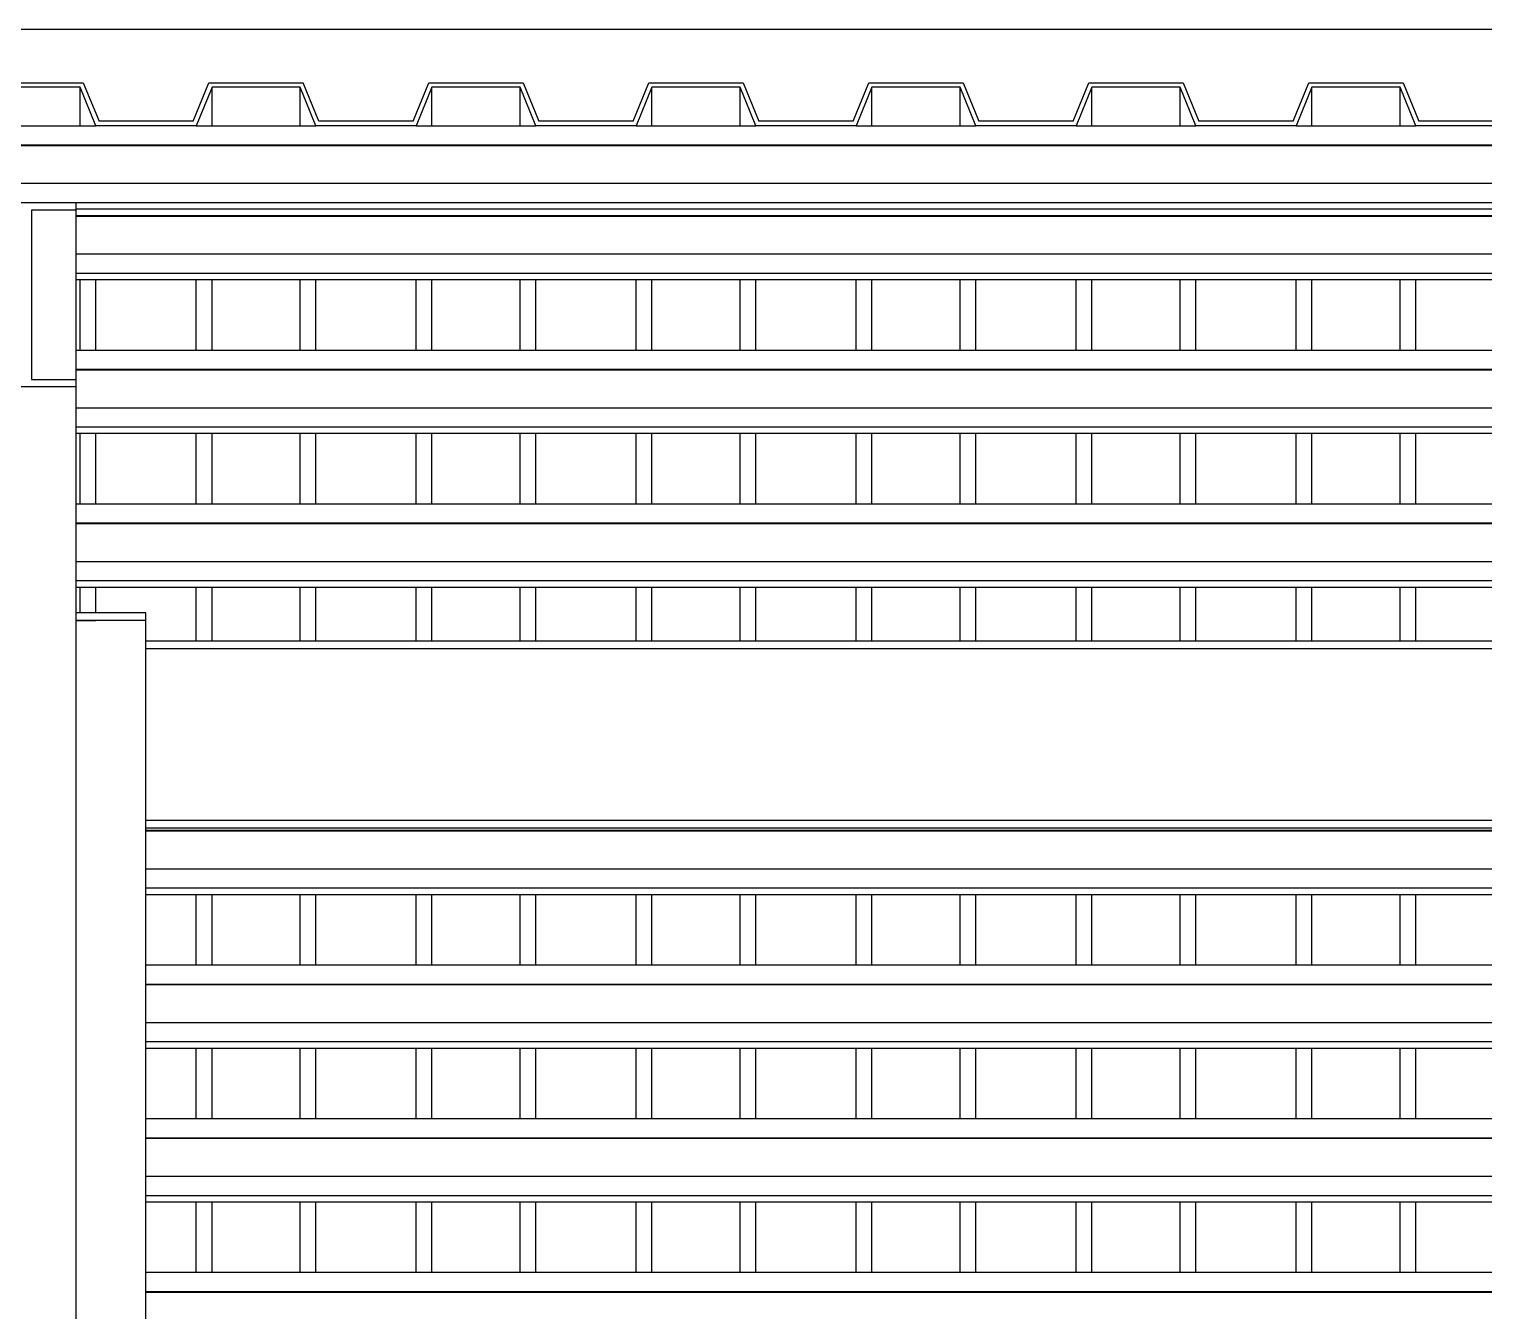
# Model space of a CAD drawing. Extents: x -101 to 101, y -14 to 18.
# Drawn here: x -66.402 to -64.535, y 10.823 to 12.469 of the extents above; entities that cross this region are included whole.
import ezdxf

# ---------------------------------------------------------------- set-up
doc = ezdxf.new("R2010")
doc.units = 0
doc.layers.get('0').update_dxf_attribs({"linetype": 'CONTINUOUS'})

msp = doc.modelspace()

# ---------------------------------------------------------------- linework, layer by layer
for p, q in [((-66.4638, 12.4686), (-63.7708, 12.4686)), ((-66.4537, 12.3995), (-66.3327, 12.3995)), ((-66.3366, 12.3939), (-66.4498, 12.3939)), ((-66.3366, 12.3446), (-66.3366, 12.3939)), ((-66.3164, 12.3446), (-66.3366, 12.3939)), ((-66.3327, 12.3995), (-66.3125, 12.3502)), ((-66.1915, 12.3502), (-66.1713, 12.3995)), ((-66.1674, 12.3939), (-66.1876, 12.3446)), ((-66.1713, 12.3995), (-66.0503, 12.3995)), ((-66.1674, 12.3446), (-66.1674, 12.3939)), ((-66.0542, 12.3939), (-66.1674, 12.3939)), ((-66.0542, 12.3446), (-66.0542, 12.3939)), ((-66.034, 12.3446), (-66.0542, 12.3939)), ((-66.0301, 12.3502), (-66.0503, 12.3995)), ((-65.9091, 12.3502), (-65.8889, 12.3995)), ((-65.885, 12.3939), (-65.9052, 12.3446)), ((-65.8889, 12.3995), (-65.7679, 12.3995)), ((-65.885, 12.3446), (-65.885, 12.3939)), ((-65.7718, 12.3939), (-65.885, 12.3939)), ((-65.7718, 12.3446), (-65.7718, 12.3939)), ((-65.7516, 12.3446), (-65.7718, 12.3939)), ((-65.7679, 12.3995), (-65.7477, 12.3502)), ((-65.6267, 12.3502), (-65.6065, 12.3995)), ((-65.6026, 12.3939), (-65.6228, 12.3446)), ((-65.6065, 12.3995), (-65.4855, 12.3995)), ((-65.6026, 12.3446), (-65.6026, 12.3939)), ((-65.4894, 12.3939), (-65.6026, 12.3939)), ((-65.4894, 12.3446), (-65.4894, 12.3939)), ((-65.4692, 12.3446), (-65.4894, 12.3939)), ((-65.4855, 12.3995), (-65.4653, 12.3502)), ((-65.3443, 12.3502), (-65.3241, 12.3995)), ((-65.3202, 12.3939), (-65.3404, 12.3446)), ((-65.3241, 12.3995), (-65.2031, 12.3995)), ((-65.3202, 12.3446), (-65.3202, 12.3939)), ((-65.207, 12.3939), (-65.3202, 12.3939)), ((-65.207, 12.3446), (-65.207, 12.3939)), ((-65.1868, 12.3446), (-65.207, 12.3939)), ((-65.2031, 12.3995), (-65.1829, 12.3502)), ((-65.0618, 12.3502), (-65.0417, 12.3995)), ((-65.0378, 12.3939), (-65.0579, 12.3446)), ((-65.0417, 12.3995), (-64.9206, 12.3995)), ((-65.0378, 12.3446), (-65.0378, 12.3939)), ((-64.9246, 12.3939), (-65.0378, 12.3939)), ((-64.9246, 12.3446), (-64.9246, 12.3939)), ((-64.9044, 12.3446), (-64.9246, 12.3939)), ((-64.9206, 12.3995), (-64.9005, 12.3502)), ((-64.7794, 12.3502), (-64.7593, 12.3995)), ((-64.7554, 12.3939), (-64.7755, 12.3446)), ((-64.7593, 12.3995), (-64.6382, 12.3995)), ((-64.7554, 12.3446), (-64.7554, 12.3939)), ((-64.6421, 12.3939), (-64.7554, 12.3939)), ((-64.6421, 12.3446), (-64.6421, 12.3939)), ((-64.622, 12.3446), (-64.6421, 12.3939)), ((-64.6382, 12.3995), (-64.6181, 12.3502)), ((-66.1915, 12.3502), (-66.3125, 12.3502)), ((-65.9091, 12.3502), (-66.0301, 12.3502)), ((-65.6267, 12.3502), (-65.7477, 12.3502)), ((-65.3443, 12.3502), (-65.4653, 12.3502)), ((-65.0618, 12.3502), (-65.1829, 12.3502)), ((-64.7794, 12.3502), (-64.9005, 12.3502)), ((-64.497, 12.3502), (-64.6181, 12.3502)), ((-66.4498, 12.3446), (-66.3366, 12.3446)), ((-66.3366, 12.3446), (-66.3164, 12.3446)), ((-66.1876, 12.3446), (-66.3164, 12.3446)), ((-66.1876, 12.3446), (-66.1674, 12.3446)), ((-66.1674, 12.3446), (-66.0542, 12.3446)), ((-66.0542, 12.3446), (-66.034, 12.3446)), ((-65.9052, 12.3446), (-66.034, 12.3446)), ((-65.9052, 12.3446), (-65.885, 12.3446)), ((-65.885, 12.3446), (-65.7718, 12.3446)), ((-65.7718, 12.3446), (-65.7516, 12.3446)), ((-65.6228, 12.3446), (-65.7516, 12.3446)), ((-65.6228, 12.3446), (-65.6026, 12.3446)), ((-65.6026, 12.3446), (-65.4894, 12.3446)), ((-65.4894, 12.3446), (-65.4692, 12.3446)), ((-65.3404, 12.3446), (-65.4692, 12.3446)), ((-65.3404, 12.3446), (-65.3202, 12.3446)), ((-65.3202, 12.3446), (-65.207, 12.3446)), ((-65.207, 12.3446), (-65.1868, 12.3446)), ((-65.0579, 12.3446), (-65.1868, 12.3446)), ((-65.0579, 12.3446), (-65.0378, 12.3446)), ((-65.0378, 12.3446), (-64.9246, 12.3446)), ((-64.9246, 12.3446), (-64.9044, 12.3446)), ((-64.7755, 12.3446), (-64.9044, 12.3446)), ((-64.7755, 12.3446), (-64.7554, 12.3446)), ((-64.7554, 12.3446), (-64.6421, 12.3446)), ((-64.6421, 12.3446), (-64.622, 12.3446)), ((-64.4931, 12.3446), (-64.622, 12.3446)), ((-69.1468, 12.3199), (-51.4623, 12.3199)), ((-69.1468, 12.3191), (-51.4623, 12.3191)), ((-69.1468, 12.2706), (-51.4623, 12.2706)), ((-66.4623, 12.2459), (-66.3423, 12.2459)), ((-66.3423, 12.2363), (-66.3992, 12.2363)), ((-66.3992, 12.2363), (-66.3992, 12.0189)), ((-66.3423, 12.2459), (-66.3423, 12.2377)), ((-66.3423, 12.2459), (-62.7123, 12.2459)), ((-66.3423, 12.2377), (-62.7123, 12.2377)), ((-66.3423, 12.2377), (-66.3423, 12.2363)), ((-66.3423, 12.2363), (-66.3423, 12.2292)), ((-66.3423, 12.2292), (-62.7123, 12.2292)), ((-66.3423, 12.2292), (-66.3423, 12.2284)), ((-66.3423, 12.2284), (-62.7123, 12.2284)), ((-66.3423, 12.2284), (-66.3423, 12.1799)), ((-66.3423, 12.1799), (-62.7123, 12.1799)), ((-66.3423, 12.1799), (-66.3423, 12.1552)), ((-66.3423, 12.1552), (-62.7123, 12.1552)), ((-66.3423, 12.1552), (-66.3423, 12.147)), ((-66.3423, 12.147), (-66.3366, 12.147)), ((-66.3423, 12.147), (-66.3423, 12.0566)), ((-66.3366, 12.0566), (-66.3366, 12.147)), ((-66.3366, 12.147), (-66.3164, 12.147)), ((-66.3164, 12.0566), (-66.3164, 12.147)), ((-66.3164, 12.147), (-66.1876, 12.147)), ((-66.1876, 12.0566), (-66.1876, 12.147)), ((-66.1876, 12.147), (-66.1674, 12.147)), ((-66.1674, 12.0566), (-66.1674, 12.147)), ((-66.1674, 12.147), (-66.0542, 12.147)), ((-66.0542, 12.0566), (-66.0542, 12.147)), ((-66.0542, 12.147), (-66.034, 12.147)), ((-66.034, 12.0566), (-66.034, 12.147)), ((-66.034, 12.147), (-65.9052, 12.147)), ((-65.9052, 12.0566), (-65.9052, 12.147)), ((-65.9052, 12.147), (-65.885, 12.147)), ((-65.885, 12.0566), (-65.885, 12.147)), ((-65.885, 12.147), (-65.7718, 12.147)), ((-65.7718, 12.0566), (-65.7718, 12.147)), ((-65.7718, 12.147), (-65.7516, 12.147)), ((-65.7516, 12.0566), (-65.7516, 12.147)), ((-65.7516, 12.147), (-65.6228, 12.147)), ((-65.6228, 12.0566), (-65.6228, 12.147)), ((-65.6228, 12.147), (-65.6026, 12.147)), ((-65.6026, 12.0566), (-65.6026, 12.147)), ((-65.6026, 12.147), (-65.4894, 12.147)), ((-65.4894, 12.0566), (-65.4894, 12.147)), ((-65.4894, 12.147), (-65.4692, 12.147)), ((-65.4692, 12.0566), (-65.4692, 12.147)), ((-65.4692, 12.147), (-65.3404, 12.147)), ((-65.3404, 12.0566), (-65.3404, 12.147)), ((-65.3404, 12.147), (-65.3202, 12.147)), ((-65.3202, 12.0566), (-65.3202, 12.147)), ((-65.3202, 12.147), (-65.207, 12.147)), ((-65.207, 12.0566), (-65.207, 12.147)), ((-65.207, 12.147), (-65.1868, 12.147)), ((-65.1868, 12.0566), (-65.1868, 12.147)), ((-65.1868, 12.147), (-65.0579, 12.147)), ((-65.0579, 12.0566), (-65.0579, 12.147)), ((-65.0579, 12.147), (-65.0378, 12.147)), ((-65.0378, 12.0566), (-65.0378, 12.147)), ((-65.0378, 12.147), (-64.9246, 12.147)), ((-64.9246, 12.0566), (-64.9246, 12.147)), ((-64.9246, 12.147), (-64.9044, 12.147)), ((-64.9044, 12.0566), (-64.9044, 12.147)), ((-64.9044, 12.147), (-64.7755, 12.147)), ((-64.7755, 12.0566), (-64.7755, 12.147)), ((-64.7755, 12.147), (-64.7554, 12.147)), ((-64.7554, 12.0566), (-64.7554, 12.147)), ((-64.7554, 12.147), (-64.6421, 12.147)), ((-64.6421, 12.0566), (-64.6421, 12.147)), ((-64.6421, 12.147), (-64.622, 12.147)), ((-64.622, 12.0566), (-64.622, 12.147)), ((-64.622, 12.147), (-64.4931, 12.147)), ((-66.3423, 12.0566), (-66.3423, 12.0319)), ((-66.3423, 12.0566), (-66.3366, 12.0566)), ((-66.3366, 12.0566), (-66.3164, 12.0566)), ((-66.3164, 12.0566), (-66.1876, 12.0566)), ((-66.1876, 12.0566), (-66.1674, 12.0566)), ((-66.1674, 12.0566), (-66.0542, 12.0566)), ((-66.0542, 12.0566), (-66.034, 12.0566)), ((-66.034, 12.0566), (-65.9052, 12.0566)), ((-65.9052, 12.0566), (-65.885, 12.0566)), ((-65.885, 12.0566), (-65.7718, 12.0566)), ((-65.7718, 12.0566), (-65.7516, 12.0566)), ((-65.7516, 12.0566), (-65.6228, 12.0566)), ((-65.6228, 12.0566), (-65.6026, 12.0566)), ((-65.6026, 12.0566), (-65.4894, 12.0566)), ((-65.4894, 12.0566), (-65.4692, 12.0566)), ((-65.4692, 12.0566), (-65.3404, 12.0566)), ((-65.3404, 12.0566), (-65.3202, 12.0566)), ((-65.3202, 12.0566), (-65.207, 12.0566)), ((-65.207, 12.0566), (-65.1868, 12.0566)), ((-65.1868, 12.0566), (-65.0579, 12.0566)), ((-65.0579, 12.0566), (-65.0378, 12.0566)), ((-65.0378, 12.0566), (-64.9246, 12.0566)), ((-64.9246, 12.0566), (-64.9044, 12.0566)), ((-64.9044, 12.0566), (-64.7755, 12.0566)), ((-64.7755, 12.0566), (-64.7554, 12.0566)), ((-64.7554, 12.0566), (-64.6421, 12.0566)), ((-64.6421, 12.0566), (-64.622, 12.0566)), ((-64.622, 12.0566), (-64.4931, 12.0566)), ((-66.3423, 12.0319), (-62.7123, 12.0319)), ((-66.3423, 12.0319), (-66.3423, 12.0311)), ((-66.3423, 12.0311), (-62.7123, 12.0311)), ((-66.3423, 12.0311), (-66.3423, 12.0189)), ((-66.3992, 12.0189), (-66.3423, 12.0189)), ((-66.3423, 12.0189), (-66.3423, 12.0092)), ((-66.3423, 12.0092), (-66.4623, 12.0092)), ((-66.3423, 12.0092), (-66.3423, 11.9826)), ((-66.3423, 11.9826), (-62.7123, 11.9826)), ((-66.3423, 11.9826), (-66.3423, 11.9579)), ((-66.3423, 11.9579), (-62.7123, 11.9579)), ((-66.3423, 11.9579), (-66.3423, 11.9497)), ((-66.3423, 11.9497), (-66.3366, 11.9497)), ((-66.3423, 11.9497), (-66.3423, 11.8593)), ((-66.3366, 11.8593), (-66.3366, 11.9497)), ((-66.3366, 11.9497), (-66.3164, 11.9497)), ((-66.3164, 11.8593), (-66.3164, 11.9497)), ((-66.3164, 11.9497), (-66.1876, 11.9497)), ((-66.1876, 11.8593), (-66.1876, 11.9497)), ((-66.1876, 11.9497), (-66.1674, 11.9497)), ((-66.1674, 11.8593), (-66.1674, 11.9497)), ((-66.1674, 11.9497), (-66.0542, 11.9497)), ((-66.0542, 11.8593), (-66.0542, 11.9497)), ((-66.0542, 11.9497), (-66.034, 11.9497)), ((-66.034, 11.8593), (-66.034, 11.9497)), ((-66.034, 11.9497), (-65.9052, 11.9497)), ((-65.9052, 11.8593), (-65.9052, 11.9497)), ((-65.9052, 11.9497), (-65.885, 11.9497)), ((-65.885, 11.8593), (-65.885, 11.9497)), ((-65.885, 11.9497), (-65.7718, 11.9497)), ((-65.7718, 11.8593), (-65.7718, 11.9497)), ((-65.7718, 11.9497), (-65.7516, 11.9497)), ((-65.7516, 11.8593), (-65.7516, 11.9497)), ((-65.7516, 11.9497), (-65.6228, 11.9497)), ((-65.6228, 11.8593), (-65.6228, 11.9497)), ((-65.6228, 11.9497), (-65.6026, 11.9497)), ((-65.6026, 11.8593), (-65.6026, 11.9497)), ((-65.6026, 11.9497), (-65.4894, 11.9497)), ((-65.4894, 11.8593), (-65.4894, 11.9497)), ((-65.4894, 11.9497), (-65.4692, 11.9497)), ((-65.4692, 11.8593), (-65.4692, 11.9497)), ((-65.4692, 11.9497), (-65.3404, 11.9497)), ((-65.3404, 11.8593), (-65.3404, 11.9497)), ((-65.3404, 11.9497), (-65.3202, 11.9497)), ((-65.3202, 11.8593), (-65.3202, 11.9497)), ((-65.3202, 11.9497), (-65.207, 11.9497)), ((-65.207, 11.8593), (-65.207, 11.9497)), ((-65.207, 11.9497), (-65.1868, 11.9497)), ((-65.1868, 11.8593), (-65.1868, 11.9497)), ((-65.1868, 11.9497), (-65.0579, 11.9497)), ((-65.0579, 11.8593), (-65.0579, 11.9497)), ((-65.0579, 11.9497), (-65.0378, 11.9497)), ((-65.0378, 11.8593), (-65.0378, 11.9497)), ((-65.0378, 11.9497), (-64.9246, 11.9497)), ((-64.9246, 11.8593), (-64.9246, 11.9497)), ((-64.9246, 11.9497), (-64.9044, 11.9497)), ((-64.9044, 11.8593), (-64.9044, 11.9497)), ((-64.9044, 11.9497), (-64.7755, 11.9497)), ((-64.7755, 11.8593), (-64.7755, 11.9497)), ((-64.7755, 11.9497), (-64.7554, 11.9497)), ((-64.7554, 11.8593), (-64.7554, 11.9497)), ((-64.7554, 11.9497), (-64.6421, 11.9497)), ((-64.6421, 11.8593), (-64.6421, 11.9497)), ((-64.6421, 11.9497), (-64.622, 11.9497)), ((-64.622, 11.8593), (-64.622, 11.9497)), ((-64.622, 11.9497), (-64.4931, 11.9497)), ((-66.3423, 11.8593), (-66.3366, 11.8593)), ((-66.3423, 11.8593), (-66.3423, 11.8346)), ((-66.3366, 11.8593), (-66.3164, 11.8593)), ((-66.3164, 11.8593), (-66.1876, 11.8593)), ((-66.1876, 11.8593), (-66.1674, 11.8593)), ((-66.1674, 11.8593), (-66.0542, 11.8593)), ((-66.0542, 11.8593), (-66.034, 11.8593)), ((-66.034, 11.8593), (-65.9052, 11.8593)), ((-65.9052, 11.8593), (-65.885, 11.8593)), ((-65.885, 11.8593), (-65.7718, 11.8593)), ((-65.7718, 11.8593), (-65.7516, 11.8593)), ((-65.7516, 11.8593), (-65.6228, 11.8593)), ((-65.6228, 11.8593), (-65.6026, 11.8593)), ((-65.6026, 11.8593), (-65.4894, 11.8593)), ((-65.4894, 11.8593), (-65.4692, 11.8593)), ((-65.4692, 11.8593), (-65.3404, 11.8593)), ((-65.3404, 11.8593), (-65.3202, 11.8593)), ((-65.3202, 11.8593), (-65.207, 11.8593)), ((-65.207, 11.8593), (-65.1868, 11.8593)), ((-65.1868, 11.8593), (-65.0579, 11.8593)), ((-65.0579, 11.8593), (-65.0378, 11.8593)), ((-65.0378, 11.8593), (-64.9246, 11.8593)), ((-64.9246, 11.8593), (-64.9044, 11.8593)), ((-64.9044, 11.8593), (-64.7755, 11.8593)), ((-64.7755, 11.8593), (-64.7554, 11.8593)), ((-64.7554, 11.8593), (-64.6421, 11.8593)), ((-64.6421, 11.8593), (-64.622, 11.8593)), ((-64.622, 11.8593), (-64.4931, 11.8593)), ((-66.3423, 11.8346), (-62.7123, 11.8346)), ((-66.3423, 11.8346), (-66.3423, 11.8338)), ((-66.3423, 11.8338), (-62.7123, 11.8338)), ((-66.3423, 11.8338), (-66.3423, 11.7853)), ((-66.3423, 11.7853), (-62.7123, 11.7853)), ((-66.3423, 11.7853), (-66.3423, 11.7607)), ((-66.3423, 11.7607), (-62.7123, 11.7607)), ((-66.3423, 11.7607), (-66.3423, 11.7524)), ((-66.3423, 11.7524), (-66.3366, 11.7524)), ((-66.3423, 11.7524), (-66.3423, 11.7194)), ((-66.3366, 11.7194), (-66.3366, 11.7524)), ((-66.3366, 11.7524), (-66.3164, 11.7524)), ((-66.3164, 11.7194), (-66.3164, 11.7524)), ((-66.3164, 11.7524), (-66.1876, 11.7524)), ((-66.1876, 11.6828), (-66.1876, 11.7524)), ((-66.1876, 11.7524), (-66.1674, 11.7524)), ((-66.1674, 11.6828), (-66.1674, 11.7524)), ((-66.1674, 11.7524), (-66.0542, 11.7524)), ((-66.0542, 11.6828), (-66.0542, 11.7524)), ((-66.0542, 11.7524), (-66.034, 11.7524)), ((-66.034, 11.6828), (-66.034, 11.7524)), ((-66.034, 11.7524), (-65.9052, 11.7524)), ((-65.9052, 11.6828), (-65.9052, 11.7524)), ((-65.9052, 11.7524), (-65.885, 11.7524)), ((-65.885, 11.6828), (-65.885, 11.7524)), ((-65.885, 11.7524), (-65.7718, 11.7524)), ((-65.7718, 11.6828), (-65.7718, 11.7524)), ((-65.7718, 11.7524), (-65.7516, 11.7524)), ((-65.7516, 11.6828), (-65.7516, 11.7524)), ((-65.7516, 11.7524), (-65.6228, 11.7524)), ((-65.6228, 11.6828), (-65.6228, 11.7524)), ((-65.6228, 11.7524), (-65.6026, 11.7524)), ((-65.6026, 11.6828), (-65.6026, 11.7524)), ((-65.6026, 11.7524), (-65.4894, 11.7524)), ((-65.4894, 11.6828), (-65.4894, 11.7524)), ((-65.4894, 11.7524), (-65.4692, 11.7524)), ((-65.4692, 11.6828), (-65.4692, 11.7524)), ((-65.4692, 11.7524), (-65.3404, 11.7524)), ((-65.3404, 11.6828), (-65.3404, 11.7524)), ((-65.3404, 11.7524), (-65.3202, 11.7524)), ((-65.3202, 11.6828), (-65.3202, 11.7524)), ((-65.3202, 11.7524), (-65.207, 11.7524)), ((-65.207, 11.6828), (-65.207, 11.7524)), ((-65.207, 11.7524), (-65.1868, 11.7524)), ((-65.1868, 11.6828), (-65.1868, 11.7524)), ((-65.1868, 11.7524), (-65.0579, 11.7524)), ((-65.0579, 11.6828), (-65.0579, 11.7524)), ((-65.0579, 11.7524), (-65.0378, 11.7524)), ((-65.0378, 11.6828), (-65.0378, 11.7524)), ((-65.0378, 11.7524), (-64.9246, 11.7524)), ((-64.9246, 11.6828), (-64.9246, 11.7524)), ((-64.9246, 11.7524), (-64.9044, 11.7524)), ((-64.9044, 11.6828), (-64.9044, 11.7524)), ((-64.9044, 11.7524), (-64.7755, 11.7524)), ((-64.7755, 11.6828), (-64.7755, 11.7524)), ((-64.7755, 11.7524), (-64.7554, 11.7524)), ((-64.7554, 11.6828), (-64.7554, 11.7524)), ((-64.7554, 11.7524), (-64.6421, 11.7524)), ((-64.6421, 11.6828), (-64.6421, 11.7524)), ((-64.6421, 11.7524), (-64.622, 11.7524)), ((-64.622, 11.6828), (-64.622, 11.7524)), ((-64.622, 11.7524), (-64.4931, 11.7524)), ((-66.3366, 11.7194), (-66.3423, 11.7194)), ((-66.3423, 11.7194), (-66.3423, 11.7095)), ((-66.3164, 11.7194), (-66.3366, 11.7194)), ((-66.2523, 11.7194), (-66.3164, 11.7194)), ((-66.2523, 11.7095), (-66.2523, 11.7194)), ((-66.3366, 11.7095), (-66.3423, 11.7095)), ((-66.3423, 11.7095), (-66.3423, 11.7094)), ((-66.3423, 11.7094), (-66.3366, 11.7094)), ((-66.3423, 11.7094), (-66.3423, 9.1408)), ((-66.3366, 11.7094), (-66.3366, 11.7095)), ((-66.3164, 11.7095), (-66.3366, 11.7095)), ((-66.3366, 11.7094), (-66.3164, 11.7094)), ((-66.3164, 11.7094), (-66.3164, 11.7095)), ((-66.2523, 11.7095), (-66.3164, 11.7095)), ((-66.2523, 11.7094), (-66.3164, 11.7094)), ((-66.2523, 11.7094), (-66.2523, 11.7095)), ((-66.2523, 11.6828), (-66.2523, 11.7094)), ((-66.1876, 11.6828), (-66.2523, 11.6828)), ((-66.2523, 11.673), (-66.2523, 11.6828)), ((-66.1674, 11.6828), (-66.1876, 11.6828)), ((-66.0542, 11.6828), (-66.1674, 11.6828)), ((-66.034, 11.6828), (-66.0542, 11.6828)), ((-65.9052, 11.6828), (-66.034, 11.6828)), ((-65.885, 11.6828), (-65.9052, 11.6828)), ((-65.7718, 11.6828), (-65.885, 11.6828)), ((-65.7516, 11.6828), (-65.7718, 11.6828)), ((-65.6228, 11.6828), (-65.7516, 11.6828)), ((-65.6026, 11.6828), (-65.6228, 11.6828)), ((-65.4894, 11.6828), (-65.6026, 11.6828)), ((-65.4692, 11.6828), (-65.4894, 11.6828)), ((-65.3404, 11.6828), (-65.4692, 11.6828)), ((-65.3202, 11.6828), (-65.3404, 11.6828)), ((-65.207, 11.6828), (-65.3202, 11.6828)), ((-65.1868, 11.6828), (-65.207, 11.6828)), ((-65.0579, 11.6828), (-65.1868, 11.6828)), ((-65.0378, 11.6828), (-65.0579, 11.6828)), ((-64.9246, 11.6828), (-65.0378, 11.6828)), ((-64.9044, 11.6828), (-64.9246, 11.6828)), ((-64.7755, 11.6828), (-64.9044, 11.6828)), ((-64.7554, 11.6828), (-64.7755, 11.6828)), ((-64.6421, 11.6828), (-64.7554, 11.6828)), ((-64.622, 11.6828), (-64.6421, 11.6828)), ((-64.4931, 11.6828), (-64.622, 11.6828)), ((-62.7123, 11.673), (-66.2523, 11.673)), ((-66.2523, 11.4526), (-66.2523, 11.673)), ((-62.7123, 11.4526), (-66.2523, 11.4526)), ((-66.2523, 11.4428), (-66.2523, 11.4526)), ((-62.7123, 11.4428), (-66.2523, 11.4428)), ((-66.2523, 11.4401), (-66.2523, 11.4428)), ((-66.2523, 11.4401), (-62.7123, 11.4401)), ((-66.2523, 11.4393), (-66.2523, 11.4401)), ((-66.2523, 11.4393), (-62.7123, 11.4393)), ((-66.2523, 11.3908), (-66.2523, 11.4393)), ((-66.2523, 11.3908), (-62.7123, 11.3908)), ((-66.2523, 11.3661), (-66.2523, 11.3908)), ((-66.2523, 11.3661), (-62.7123, 11.3661)), ((-66.2523, 11.3579), (-66.2523, 11.3661)), ((-66.2523, 11.3579), (-66.1876, 11.3579)), ((-66.2523, 11.2675), (-66.2523, 11.3579)), ((-66.1876, 11.2675), (-66.1876, 11.3579)), ((-66.1876, 11.3579), (-66.1674, 11.3579)), ((-66.1674, 11.2675), (-66.1674, 11.3579)), ((-66.1674, 11.3579), (-66.0542, 11.3579)), ((-66.0542, 11.2675), (-66.0542, 11.3579)), ((-66.0542, 11.3579), (-66.034, 11.3579)), ((-66.034, 11.2675), (-66.034, 11.3579)), ((-66.034, 11.3579), (-65.9052, 11.3579)), ((-65.9052, 11.2675), (-65.9052, 11.3579)), ((-65.9052, 11.3579), (-65.885, 11.3579)), ((-65.885, 11.2675), (-65.885, 11.3579)), ((-65.885, 11.3579), (-65.7718, 11.3579)), ((-65.7718, 11.2675), (-65.7718, 11.3579)), ((-65.7718, 11.3579), (-65.7516, 11.3579)), ((-65.7516, 11.2675), (-65.7516, 11.3579)), ((-65.7516, 11.3579), (-65.6228, 11.3579)), ((-65.6228, 11.2675), (-65.6228, 11.3579)), ((-65.6228, 11.3579), (-65.6026, 11.3579)), ((-65.6026, 11.2675), (-65.6026, 11.3579)), ((-65.6026, 11.3579), (-65.4894, 11.3579)), ((-65.4894, 11.2675), (-65.4894, 11.3579)), ((-65.4894, 11.3579), (-65.4692, 11.3579)), ((-65.4692, 11.2675), (-65.4692, 11.3579)), ((-65.4692, 11.3579), (-65.3404, 11.3579)), ((-65.3404, 11.2675), (-65.3404, 11.3579)), ((-65.3404, 11.3579), (-65.3202, 11.3579)), ((-65.3202, 11.2675), (-65.3202, 11.3579)), ((-65.3202, 11.3579), (-65.207, 11.3579)), ((-65.207, 11.2675), (-65.207, 11.3579)), ((-65.207, 11.3579), (-65.1868, 11.3579)), ((-65.1868, 11.2675), (-65.1868, 11.3579)), ((-65.1868, 11.3579), (-65.0579, 11.3579)), ((-65.0579, 11.2675), (-65.0579, 11.3579)), ((-65.0579, 11.3579), (-65.0378, 11.3579)), ((-65.0378, 11.2675), (-65.0378, 11.3579)), ((-65.0378, 11.3579), (-64.9246, 11.3579)), ((-64.9246, 11.2675), (-64.9246, 11.3579)), ((-64.9246, 11.3579), (-64.9044, 11.3579)), ((-64.9044, 11.2675), (-64.9044, 11.3579)), ((-64.9044, 11.3579), (-64.7755, 11.3579)), ((-64.7755, 11.2675), (-64.7755, 11.3579)), ((-64.7755, 11.3579), (-64.7554, 11.3579)), ((-64.7554, 11.2675), (-64.7554, 11.3579)), ((-64.7554, 11.3579), (-64.6421, 11.3579)), ((-64.6421, 11.2675), (-64.6421, 11.3579)), ((-64.6421, 11.3579), (-64.622, 11.3579)), ((-64.622, 11.2675), (-64.622, 11.3579)), ((-64.622, 11.3579), (-64.4931, 11.3579)), ((-66.2523, 11.2675), (-66.1876, 11.2675)), ((-66.2523, 11.2428), (-66.2523, 11.2675)), ((-66.1876, 11.2675), (-66.1674, 11.2675)), ((-66.1674, 11.2675), (-66.0542, 11.2675)), ((-66.0542, 11.2675), (-66.034, 11.2675)), ((-66.034, 11.2675), (-65.9052, 11.2675)), ((-65.9052, 11.2675), (-65.885, 11.2675)), ((-65.885, 11.2675), (-65.7718, 11.2675)), ((-65.7718, 11.2675), (-65.7516, 11.2675)), ((-65.7516, 11.2675), (-65.6228, 11.2675)), ((-65.6228, 11.2675), (-65.6026, 11.2675)), ((-65.6026, 11.2675), (-65.4894, 11.2675)), ((-65.4894, 11.2675), (-65.4692, 11.2675)), ((-65.4692, 11.2675), (-65.3404, 11.2675)), ((-65.3404, 11.2675), (-65.3202, 11.2675)), ((-65.3202, 11.2675), (-65.207, 11.2675)), ((-65.207, 11.2675), (-65.1868, 11.2675)), ((-65.1868, 11.2675), (-65.0579, 11.2675)), ((-65.0579, 11.2675), (-65.0378, 11.2675)), ((-65.0378, 11.2675), (-64.9246, 11.2675)), ((-64.9246, 11.2675), (-64.9044, 11.2675)), ((-64.9044, 11.2675), (-64.7755, 11.2675)), ((-64.7755, 11.2675), (-64.7554, 11.2675)), ((-64.7554, 11.2675), (-64.6421, 11.2675)), ((-64.6421, 11.2675), (-64.622, 11.2675)), ((-64.622, 11.2675), (-64.4931, 11.2675)), ((-66.2523, 11.2428), (-62.7123, 11.2428)), ((-66.2523, 11.242), (-66.2523, 11.2428)), ((-66.2523, 11.242), (-62.7123, 11.242)), ((-66.2523, 11.1935), (-66.2523, 11.242)), ((-66.2523, 11.1935), (-62.7123, 11.1935)), ((-66.2523, 11.1688), (-66.2523, 11.1935)), ((-66.2523, 11.1688), (-62.7123, 11.1688)), ((-66.2523, 11.1606), (-66.2523, 11.1688)), ((-66.2523, 11.1606), (-66.1876, 11.1606)), ((-66.2523, 11.0702), (-66.2523, 11.1606)), ((-66.1876, 11.0702), (-66.1876, 11.1606)), ((-66.1876, 11.1606), (-66.1674, 11.1606)), ((-66.1674, 11.0702), (-66.1674, 11.1606)), ((-66.1674, 11.1606), (-66.0542, 11.1606)), ((-66.0542, 11.0702), (-66.0542, 11.1606)), ((-66.0542, 11.1606), (-66.034, 11.1606)), ((-66.034, 11.0702), (-66.034, 11.1606)), ((-66.034, 11.1606), (-65.9052, 11.1606)), ((-65.9052, 11.0702), (-65.9052, 11.1606)), ((-65.9052, 11.1606), (-65.885, 11.1606)), ((-65.885, 11.0702), (-65.885, 11.1606)), ((-65.885, 11.1606), (-65.7718, 11.1606)), ((-65.7718, 11.0702), (-65.7718, 11.1606)), ((-65.7718, 11.1606), (-65.7516, 11.1606)), ((-65.7516, 11.0702), (-65.7516, 11.1606)), ((-65.7516, 11.1606), (-65.6228, 11.1606)), ((-65.6228, 11.0702), (-65.6228, 11.1606)), ((-65.6228, 11.1606), (-65.6026, 11.1606)), ((-65.6026, 11.0702), (-65.6026, 11.1606)), ((-65.6026, 11.1606), (-65.4894, 11.1606)), ((-65.4894, 11.0702), (-65.4894, 11.1606)), ((-65.4894, 11.1606), (-65.4692, 11.1606)), ((-65.4692, 11.0702), (-65.4692, 11.1606)), ((-65.4692, 11.1606), (-65.3404, 11.1606)), ((-65.3404, 11.0702), (-65.3404, 11.1606)), ((-65.3404, 11.1606), (-65.3202, 11.1606)), ((-65.3202, 11.0702), (-65.3202, 11.1606)), ((-65.3202, 11.1606), (-65.207, 11.1606)), ((-65.207, 11.0702), (-65.207, 11.1606)), ((-65.207, 11.1606), (-65.1868, 11.1606)), ((-65.1868, 11.0702), (-65.1868, 11.1606)), ((-65.1868, 11.1606), (-65.0579, 11.1606)), ((-65.0579, 11.0702), (-65.0579, 11.1606)), ((-65.0579, 11.1606), (-65.0378, 11.1606)), ((-65.0378, 11.0702), (-65.0378, 11.1606)), ((-65.0378, 11.1606), (-64.9246, 11.1606)), ((-64.9246, 11.0702), (-64.9246, 11.1606)), ((-64.9246, 11.1606), (-64.9044, 11.1606)), ((-64.9044, 11.0702), (-64.9044, 11.1606)), ((-64.9044, 11.1606), (-64.7755, 11.1606)), ((-64.7755, 11.0702), (-64.7755, 11.1606)), ((-64.7755, 11.1606), (-64.7554, 11.1606)), ((-64.7554, 11.0702), (-64.7554, 11.1606)), ((-64.7554, 11.1606), (-64.6421, 11.1606)), ((-64.6421, 11.0702), (-64.6421, 11.1606)), ((-64.6421, 11.1606), (-64.622, 11.1606)), ((-64.622, 11.0702), (-64.622, 11.1606)), ((-64.622, 11.1606), (-64.4931, 11.1606)), ((-66.2523, 11.0702), (-66.1876, 11.0702)), ((-66.2523, 11.0455), (-66.2523, 11.0702)), ((-66.1876, 11.0702), (-66.1674, 11.0702)), ((-66.1674, 11.0702), (-66.0542, 11.0702)), ((-66.0542, 11.0702), (-66.034, 11.0702)), ((-66.034, 11.0702), (-65.9052, 11.0702)), ((-65.9052, 11.0702), (-65.885, 11.0702)), ((-65.885, 11.0702), (-65.7718, 11.0702)), ((-65.7718, 11.0702), (-65.7516, 11.0702)), ((-65.7516, 11.0702), (-65.6228, 11.0702)), ((-65.6228, 11.0702), (-65.6026, 11.0702)), ((-65.6026, 11.0702), (-65.4894, 11.0702)), ((-65.4894, 11.0702), (-65.4692, 11.0702)), ((-65.4692, 11.0702), (-65.3404, 11.0702)), ((-65.3404, 11.0702), (-65.3202, 11.0702)), ((-65.3202, 11.0702), (-65.207, 11.0702)), ((-65.207, 11.0702), (-65.1868, 11.0702)), ((-65.1868, 11.0702), (-65.0579, 11.0702)), ((-65.0579, 11.0702), (-65.0378, 11.0702)), ((-65.0378, 11.0702), (-64.9246, 11.0702)), ((-64.9246, 11.0702), (-64.9044, 11.0702)), ((-64.9044, 11.0702), (-64.7755, 11.0702)), ((-64.7755, 11.0702), (-64.7554, 11.0702)), ((-64.7554, 11.0702), (-64.6421, 11.0702)), ((-64.6421, 11.0702), (-64.622, 11.0702)), ((-64.622, 11.0702), (-64.4931, 11.0702)), ((-66.2523, 11.0455), (-62.7123, 11.0455)), ((-66.2523, 11.0447), (-66.2523, 11.0455)), ((-66.2523, 11.0447), (-62.7123, 11.0447)), ((-66.2523, 10.9962), (-66.2523, 11.0447)), ((-66.2523, 10.9962), (-62.7123, 10.9962)), ((-66.2523, 10.9715), (-66.2523, 10.9962)), ((-66.2523, 10.9715), (-62.7123, 10.9715)), ((-66.2523, 10.9633), (-66.2523, 10.9715)), ((-66.2523, 10.9633), (-66.1876, 10.9633)), ((-66.2523, 10.8729), (-66.2523, 10.9633)), ((-66.1876, 10.8729), (-66.1876, 10.9633)), ((-66.1876, 10.9633), (-66.1674, 10.9633)), ((-66.1674, 10.8729), (-66.1674, 10.9633)), ((-66.1674, 10.9633), (-66.0542, 10.9633)), ((-66.0542, 10.8729), (-66.0542, 10.9633)), ((-66.0542, 10.9633), (-66.034, 10.9633)), ((-66.034, 10.8729), (-66.034, 10.9633)), ((-66.034, 10.9633), (-65.9052, 10.9633)), ((-65.9052, 10.8729), (-65.9052, 10.9633)), ((-65.9052, 10.9633), (-65.885, 10.9633)), ((-65.885, 10.8729), (-65.885, 10.9633)), ((-65.885, 10.9633), (-65.7718, 10.9633)), ((-65.7718, 10.8729), (-65.7718, 10.9633)), ((-65.7718, 10.9633), (-65.7516, 10.9633)), ((-65.7516, 10.8729), (-65.7516, 10.9633)), ((-65.7516, 10.9633), (-65.6228, 10.9633)), ((-65.6228, 10.8729), (-65.6228, 10.9633)), ((-65.6228, 10.9633), (-65.6026, 10.9633)), ((-65.6026, 10.8729), (-65.6026, 10.9633)), ((-65.6026, 10.9633), (-65.4894, 10.9633)), ((-65.4894, 10.8729), (-65.4894, 10.9633)), ((-65.4894, 10.9633), (-65.4692, 10.9633)), ((-65.4692, 10.8729), (-65.4692, 10.9633)), ((-65.4692, 10.9633), (-65.3404, 10.9633)), ((-65.3404, 10.8729), (-65.3404, 10.9633)), ((-65.3404, 10.9633), (-65.3202, 10.9633)), ((-65.3202, 10.8729), (-65.3202, 10.9633)), ((-65.3202, 10.9633), (-65.207, 10.9633)), ((-65.207, 10.8729), (-65.207, 10.9633)), ((-65.207, 10.9633), (-65.1868, 10.9633)), ((-65.1868, 10.8729), (-65.1868, 10.9633)), ((-65.1868, 10.9633), (-65.0579, 10.9633)), ((-65.0579, 10.8729), (-65.0579, 10.9633)), ((-65.0579, 10.9633), (-65.0378, 10.9633)), ((-65.0378, 10.8729), (-65.0378, 10.9633)), ((-65.0378, 10.9633), (-64.9246, 10.9633)), ((-64.9246, 10.8729), (-64.9246, 10.9633)), ((-64.9246, 10.9633), (-64.9044, 10.9633)), ((-64.9044, 10.8729), (-64.9044, 10.9633)), ((-64.9044, 10.9633), (-64.7755, 10.9633)), ((-64.7755, 10.8729), (-64.7755, 10.9633)), ((-64.7755, 10.9633), (-64.7554, 10.9633)), ((-64.7554, 10.8729), (-64.7554, 10.9633)), ((-64.7554, 10.9633), (-64.6421, 10.9633)), ((-64.6421, 10.8729), (-64.6421, 10.9633)), ((-64.6421, 10.9633), (-64.622, 10.9633)), ((-64.622, 10.8729), (-64.622, 10.9633)), ((-64.622, 10.9633), (-64.4931, 10.9633)), ((-66.2523, 10.8729), (-66.1876, 10.8729)), ((-66.2523, 10.8482), (-66.2523, 10.8729)), ((-66.1876, 10.8729), (-66.1674, 10.8729)), ((-66.1674, 10.8729), (-66.0542, 10.8729)), ((-66.0542, 10.8729), (-66.034, 10.8729)), ((-66.034, 10.8729), (-65.9052, 10.8729)), ((-65.9052, 10.8729), (-65.885, 10.8729)), ((-65.885, 10.8729), (-65.7718, 10.8729)), ((-65.7718, 10.8729), (-65.7516, 10.8729)), ((-65.7516, 10.8729), (-65.6228, 10.8729)), ((-65.6228, 10.8729), (-65.6026, 10.8729)), ((-65.6026, 10.8729), (-65.4894, 10.8729)), ((-65.4894, 10.8729), (-65.4692, 10.8729)), ((-65.4692, 10.8729), (-65.3404, 10.8729)), ((-65.3404, 10.8729), (-65.3202, 10.8729)), ((-65.3202, 10.8729), (-65.207, 10.8729)), ((-65.207, 10.8729), (-65.1868, 10.8729)), ((-65.1868, 10.8729), (-65.0579, 10.8729)), ((-65.0579, 10.8729), (-65.0378, 10.8729)), ((-65.0378, 10.8729), (-64.9246, 10.8729)), ((-64.9246, 10.8729), (-64.9044, 10.8729)), ((-64.9044, 10.8729), (-64.7755, 10.8729)), ((-64.7755, 10.8729), (-64.7554, 10.8729)), ((-64.7554, 10.8729), (-64.6421, 10.8729)), ((-64.6421, 10.8729), (-64.622, 10.8729)), ((-64.622, 10.8729), (-64.4931, 10.8729)), ((-66.2523, 10.8482), (-62.7123, 10.8482)), ((-66.2523, 10.8474), (-66.2523, 10.8482)), ((-66.2523, 10.8474), (-62.7123, 10.8474)), ((-66.2523, 10.7989), (-66.2523, 10.8474))]:
    msp.add_line(p, q)

doc.saveas('drawing.dxf')
